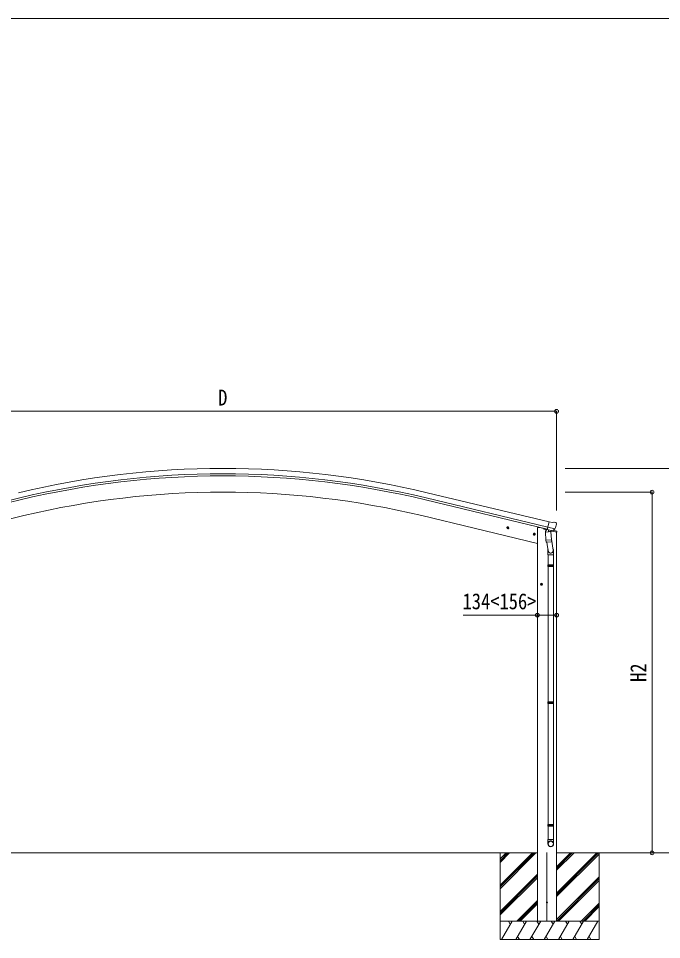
# Model space of a CAD drawing. Units: millimetres at full size, sheet at 1:30; details may follow other scales. Extents: x -8385 to 8479, y -5853 to 5787.
# Drawn here: x -5162 to 33, y -1653 to 5787 of the extents above; entities that cross this region are included whole.
import ezdxf
from ezdxf.enums import TextEntityAlignment as Align

# ---------------------------------------------------------------- set-up
doc = ezdxf.new("R2010")
doc.units = ezdxf.units.MM
doc.header["$LTSCALE"] = 30
doc.header["$PDMODE"] = 32
doc.header["$PDSIZE"] = 30
for name, color, linetype, lineweight in [('0-0_0', 7, 'Continuous', 9), ('0-1_本体', 4, 'Continuous', 9), ('0-2_部品', 7, 'Continuous', 9), ('0-8_PARTS2', 2, 'Continuous', 9), ('0-A_寸法', 6, 'Continuous', 9), ('F-0_240', 7, 'Continuous', 9)]:
    doc.layers.add(name, color=color, linetype=linetype, lineweight=lineweight)
doc.styles.add('ＭＳ ゴシック', font='')
doc.styles.get('ＭＳ ゴシック').set_extended_font_data('MS Gothic')

msp = doc.modelspace()

# ---------------------------------------------------------------- linework, layer by layer
at = {"layer": '0-0_0'}
for p, q in [((-6050.1, -953.07), (-970.95, -953.07)), ((-1271.23, -953.07), (-1271.23, -1653.07)), ((-1271.23, -1213.8), (-1010.5, -953.07)), ((-1271.23, -1227.94), (-996.35, -953.07)), ((-1271.23, -1242.08), (-982.21, -953.07)), ((-1271.23, -1029.95), (-1194.34, -953.07)), ((-1271.23, -1015.81), (-1208.49, -953.07)), ((-1271.23, -1001.67), (-1222.62, -953.07)), ((-814.45, -953.07), (-383.06, -953.07)), ((-814.45, -1277.52), (-490, -953.07)), ((-814.45, -1291.66), (-475.85, -953.07)), ((-814.45, -1093.67), (-673.84, -953.07)), ((-814.45, -1079.53), (-687.99, -953.07)), ((-814.45, -1065.39), (-702.13, -953.07)), ((-814.45, -1305.8), (-471.23, -962.59)), ((-471.23, -953.07), (-471.23, -1653.07)), ((-1271.23, -1425.93), (-970.45, -1125.15)), ((-1271.23, -1440.07), (-970.45, -1139.29)), ((-1271.23, -1454.22), (-970.45, -1153.44)), ((-814.45, -1489.65), (-471.23, -1146.43)), ((-813.73, -1503.07), (-471.23, -1160.58)), ((-799.58, -1503.07), (-471.23, -1174.72)), ((-1136.24, -1503.07), (-970.45, -1337.28)), ((-1122.09, -1503.07), (-970.45, -1351.43)), ((-1107.95, -1503.07), (-970.45, -1365.57)), ((-615.74, -1503.07), (-471.23, -1358.56)), ((-601.59, -1503.07), (-471.23, -1372.71)), ((-587.45, -1503.07), (-471.23, -1386.85)), ((-471.23, -1503.07), (-1271.23, -1503.07)), ((-1260.94, -1653.07), (-1174.33, -1503.07)), ((-1189.34, -1529.05), (-1204.34, -1503.07)), ((-1145.47, -1653.07), (-1058.86, -1503.07)), ((-1073.87, -1529.06), (-1088.87, -1503.07)), ((-1030, -1653.07), (-943.39, -1503.07)), ((-958.4, -1529.05), (-973.4, -1503.07)), ((-938.23, -1503.07), (-804.23, -1503.07)), ((-914.53, -1653.07), (-827.92, -1503.07)), ((-842.93, -1529.05), (-857.93, -1503.07)), ((-799.06, -1653.07), (-712.45, -1503.07)), ((-727.45, -1529.05), (-742.46, -1503.07)), ((-683.59, -1653.07), (-596.98, -1503.07)), ((-626.98, -1503.07), (-611.98, -1529.05)), ((-568.12, -1653.07), (-481.51, -1503.07)), ((-1130.47, -1627.09), (-1115.47, -1653.07)), ((-1015, -1627.09), (-1000, -1653.07)), ((-899.53, -1627.09), (-884.53, -1653.07)), ((-784.06, -1627.09), (-769.06, -1653.07)), ((-668.59, -1627.09), (-653.59, -1653.07)), ((-553.12, -1627.09), (-538.12, -1653.07)), ((-1271.23, -1653.07), (-471.23, -1653.07))]:
    msp.add_line(p, q, dxfattribs=at)
at = {"layer": '0-1_本体'}
for p, q in [((-1859.36, 1956.71), (-876.12, 1720.65)), ((-5151.6, 1914.73), (-6134.85, 1678.67)), ((-5147.67, 1898.37), (-6130.92, 1662.33)), ((-1873.37, 1898.37), (-890.12, 1662.31)), ((-1869.44, 1914.73), (-886.19, 1678.67)), ((-5539.89, 1669.48), (-5117.09, 1770.99)), ((-1481.15, 1669.48), (-1903.95, 1770.99)), ((-970.45, 1546.87), (-1481.15, 1669.48)), ((-970.45, 1676.31), (-950.45, 1676.31)), ((-970.45, -1503.07), (-970.45, 1676.31)), ((-949.95, 1676.31), (-916.67, 1668.32)), ((-814.45, -1503.07), (-814.45, 1637.16))]:
    msp.add_line(p, q, dxfattribs=at)
for radius in [7073, 7029.83, 7013, 6882]:
    msp.add_arc((-3510.52, -4920.86), radius, 76.5, 103.5, dxfattribs=at)
at = {"layer": '0-2_部品'}
for p, q in [((-849.79, 1716.06), (-875.72, 1722.28)), ((-849.79, 1716.06), (-836.53, 1718.76)), ((-822.05, 1715.57), (-835.24, 1718.73)), ((-818.96, 1713.32), (-815.1, 1707.03)), ((-1218.86, 1675.41), (-1199.41, 1670.75)), ((-1211.27, 1680.28), (-1216.44, 1674.83)), ((-1211.47, 1663.36), (-1206.8, 1682.8)), ((-1203.97, 1678.52), (-1211.27, 1680.28)), ((-1207.01, 1665.88), (-1201.84, 1671.33)), ((-1201.84, 1671.33), (-1203.97, 1678.52)), ((-917.17, 1668.8), (-917.17, 1665.65)), ((-895.13, 1656.42), (-913.34, 1660.79)), ((-905.87, 1638.88), (-860.18, 1642.08)), ((-901.19, 1572.05), (-905.87, 1638.88)), ((-891.45, 1660.65), (-904.76, 1645.34)), ((-904.76, 1645.34), (-904.32, 1638.99)), ((-890.51, 1660.72), (-891.45, 1660.65)), ((-887.42, 1658.25), (-888.95, 1658.61)), ((-850.72, 1649.43), (-887.42, 1658.25)), ((-828.79, 1664.44), (-886.3, 1678.25)), ((-881.47, 1656.42), (-880.45, 1641.82)), ((-853.26, 1647.43), (-879.08, 1640.99)), ((-861.95, 1645.26), (-861.72, 1641.97)), ((-860.18, 1642.08), (-855.5, 1575.24)), ((-848.35, 1648.96), (-855.87, 1650.77)), ((-812.62, 1636.61), (-855.43, 1646.88)), ((-852.56, 1649.21), (-852.51, 1648.47)), ((-849.19, 1649.07), (-850.72, 1649.43)), ((-845.64, 1649.53), (-829.27, 1664.02)), ((-841.86, 1652.88), (-814.92, 1646.41)), ((-814.74, 1704.75), (-815.01, 1703.6)), ((-812.62, 1643.5), (-812.62, 1636.61)), ((-1004.94, 1624.06), (-985.49, 1619.39)), ((-997.35, 1628.92), (-1002.51, 1623.47)), ((-997.55, 1612), (-992.88, 1631.45)), ((-990.05, 1627.17), (-997.35, 1628.92)), ((-993.08, 1614.53), (-987.92, 1619.97)), ((-987.92, 1619.97), (-990.05, 1627.17)), ((-901.19, 1572.05), (-855.5, 1575.24)), ((-901.18, 1572.05), (-900.29, 1559.35)), ((-855.86, 1580.36), (-841.32, 1492.49)), ((-854.65, 1562.77), (-855.52, 1575.24)), ((-856.49, 1560.64), (-898.19, 1557.72)), ((-894.65, 1557.97), (-882.03, 1483.17)), ((-885.17, 1489.99), (-885.17, 1455.33)), ((-855.04, 1561.42), (-855.04, 1561.42)), ((-839.17, 1455.33), (-839.17, 1489.69)), ((-885.17, 1455.33), (-839.17, 1455.33)), ((-883.17, 1455.33), (-883.17, 1372.68)), ((-841.17, 1455.33), (-841.17, 1372.68)), ((-885.17, 1370.68), (-884.17, 1372.68)), ((-885.17, 1370.68), (-839.17, 1370.68)), ((-885.17, 1370.68), (-885.17, 1362.68)), ((-885.17, 1362.68), (-839.17, 1362.68)), ((-885.17, 1362.68), (-884.17, 1360.68)), ((-884.17, 1372.68), (-840.17, 1372.68)), ((-884.17, 1360.68), (-840.17, 1360.68)), ((-883.17, 1360.68), (-883.17, 266.49)), ((-841.17, 1360.68), (-841.17, 266.49)), ((-839.17, 1370.68), (-840.17, 1372.68)), ((-946.68, 1216.81), (-926.68, 1216.81)), ((-940.43, 1223.31), (-944.19, 1216.81)), ((-932.93, 1223.31), (-940.43, 1223.31)), ((-936.68, 1206.81), (-936.68, 1226.81)), ((-929.18, 1216.81), (-932.93, 1223.31)), ((-932.93, 1210.31), (-929.18, 1216.81)), ((-885.17, 264.49), (-884.17, 266.49)), ((-885.17, 264.49), (-839.17, 264.49)), ((-885.17, 264.49), (-885.17, 256.49)), ((-885.17, 256.49), (-839.17, 256.49)), ((-885.17, 256.49), (-884.17, 254.49)), ((-884.17, 266.49), (-840.17, 266.49)), ((-884.17, 254.49), (-840.17, 254.49)), ((-883.17, 254.49), (-883.17, -723.7)), ((-841.17, 254.49), (-841.17, -723.7)), ((-839.17, 264.49), (-840.17, 266.49)), ((-885.17, -725.7), (-884.17, -723.7)), ((-885.17, -725.7), (-839.17, -725.7)), ((-885.17, -725.7), (-885.17, -733.7)), ((-885.17, -733.7), (-839.17, -733.7)), ((-885.17, -733.7), (-884.17, -735.7)), ((-884.17, -723.7), (-840.17, -723.7)), ((-884.17, -735.7), (-840.17, -735.7)), ((-883.17, -735.7), (-883.17, -845.7)), ((-841.17, -735.7), (-841.17, -845.7)), ((-839.17, -725.7), (-840.17, -723.7)), ((-885.17, -879.84), (-885.17, -845.7)), ((-885.17, -845.7), (-839.17, -845.7)), ((-839.17, -879.84), (-839.17, -845.7))]:
    msp.add_line(p, q, dxfattribs=at)
for points in [[(-881.15, 1656.84), (-890.88, 1659.17), (-875.72, 1722.28)], [(-1216.44, 1674.83), (-1214.3, 1667.64), (-1207.01, 1665.88)], [(-881.15, 1656.84), (-880.92, 1656.68), (-856.15, 1650.74), (-855.87, 1650.77)], [(-828.52, 1665.02), (-829.11, 1664.17), (-829.27, 1664.02)], [(-1002.51, 1623.47), (-1000.38, 1616.28), (-993.08, 1614.53)], [(-839.17, 1370.68), (-839.17, 1362.68), (-840.17, 1360.68)], [(-944.19, 1216.81), (-940.43, 1210.31), (-932.93, 1210.31)], [(-839.17, 264.49), (-839.17, 256.49), (-840.17, 254.49)], [(-839.17, -725.7), (-839.17, -733.7), (-840.17, -735.7)]]:
    msp.add_lwpolyline(points, dxfattribs=at)
for centre, radius in [((-1209.14, 1673.08), 8.5), ((-1209.14, 1673.08), 7.7), ((-1209.14, 1673.08), 6.5), ((-995.22, 1621.72), 8.5), ((-995.22, 1621.72), 7.7), ((-995.22, 1621.72), 6.5), ((-936.68, 1216.81), 8.5), ((-936.68, 1216.81), 7.7), ((-936.68, 1216.81), 6.5)]:
    msp.add_circle(centre, radius, dxfattribs=at)
at = {"layer": '0-2_部品', "color": 4}
msp.add_circle((-892.95, -1353.07), 4.5, dxfattribs=at)
at = {"layer": '0-2_部品'}
for centre, radius, start, end in [((-835.94, 1715.82), 3, 76.5, 101.5), ((-823.22, 1710.71), 5, 31.5, 76.5), ((-912.17, 1665.65), 5, 180, 256.5), ((-888.84, 1659.1), 0.5, 221.23754, 256.5), ((-882.07, 1656.34), 0.604, 7.79405, 79.40158), ((-879.43, 1641.96), 1.03, 188.03431, 289.96103), ((-853.5, 1648.4), 1, 284, 4), ((-852.06, 1649.24), 0.5, 76.5, 184), ((-849.07, 1649.55), 0.5, 256.5, 291.76246), ((-1011.82, 1750.84), 202.4, 334.90875, 346.5), ((-815.62, 1643.5), 3, 0, 76.5), ((-856.59, 1562.6), 1.95, 322.52234, 4.95983), ((-898.33, 1559.72), 2, 190.53157, 274), ((-856.63, 1562.63), 2, 274, 322.59038), ((-869.17, 1489.69), 30, 0, 2.54858)]:
    msp.add_arc(centre, radius, start, end, dxfattribs=at)
for centre, major_axis, ratio, start_param, end_param in [((-847.66, 1651.88), (0.73, -2.92), 0.997631, 5.8041905, 5.8929484), ((-847.69, 1652.01), (-2.63, 3.16), 0.650902, 2.1145521, 2.1873627), ((-847.63, 1651.78), (0.73, -2.92), 0.997631, 5.965759, 6.7621801), ((-817.66, 1705.46), (1.57, -2.57), 0.99628, 0.7835347, 1.5707963), ((-862.17, 1489.99), (-23, 0), 0.996195, 6.0000678, 10.0103449), ((-862.17, 1489.99), (-21, 0), 0.996195, 0.3319459, 3.3482706), ((-862.17, -878.1), (23, 0), 0.996195, 6.2831853, 9.424778), ((-862.17, -879.84), (23, 0), 0.996195, 6.2831853, 9.424778), ((-862.17, -879.84), (0, -23.43), 0.981806, 4.712389, 7.8539816)]:
    msp.add_ellipse(centre, major_axis=major_axis, ratio=ratio, start_param=start_param, end_param=end_param, dxfattribs=at)
msp.add_ellipse((-862.17, -879.84), major_axis=(-21, 0), ratio=0.996195, dxfattribs=at)
at = {"layer": '0-8_PARTS2'}
msp.add_line((-892.95, -950.58), (-892.95, -1505.57), dxfattribs=at)
at = {"layer": '0-A_寸法'}
for p, q in [((-6206.6, 2613.83), (-814.58, 2613.83)), ((-814.58, 2613.83), (-814.58, 1811.49)), ((562, 2152.14), (-744.43, 2152.14)), ((-43.98, 1961.14), (-744.43, 1961.14)), ((-43.98, -953.07), (-43.98, 1961.14)), ((-1570.45, 968.18), (-970.45, 968.18)), ((-970.45, 968.18), (-814.45, 968.18)), ((-43.98, -953.07), (-438.22, -953.07)), ((562, -953.07), (-43.98, -953.07))]:
    msp.add_line(p, q, dxfattribs=at)
for p in [(-814.58, 2613.83), (-43.98, 1961.14), (-970.45, 968.18), (-814.45, 968.18), (-43.98, -953.07)]:
    msp.add_point(p, dxfattribs=at)
at = {"layer": 'F-0_240', "color": 5}
msp.add_line((-8385.45, 5787.34), (8054.55, 5787.34), dxfattribs=at)

# ---------------------------------------------------------------- texts
at = {"layer": '0-A_寸法', "color": 7, "style": 'ＭＳ ゴシック', "width": 0.85}
for s, p in [('D', (-3548.59, 2621.83)), ('134<156>', (-1574.45, 976.18))]:
    msp.add_text(s, height=129, dxfattribs=at).set_placement(p, align=Align.BOTTOM_LEFT)
msp.add_text('H2', height=129, rotation=90, dxfattribs=at).set_placement((-51.98, 428.03), align=Align.BOTTOM_LEFT)

doc.saveas('drawing.dxf')
